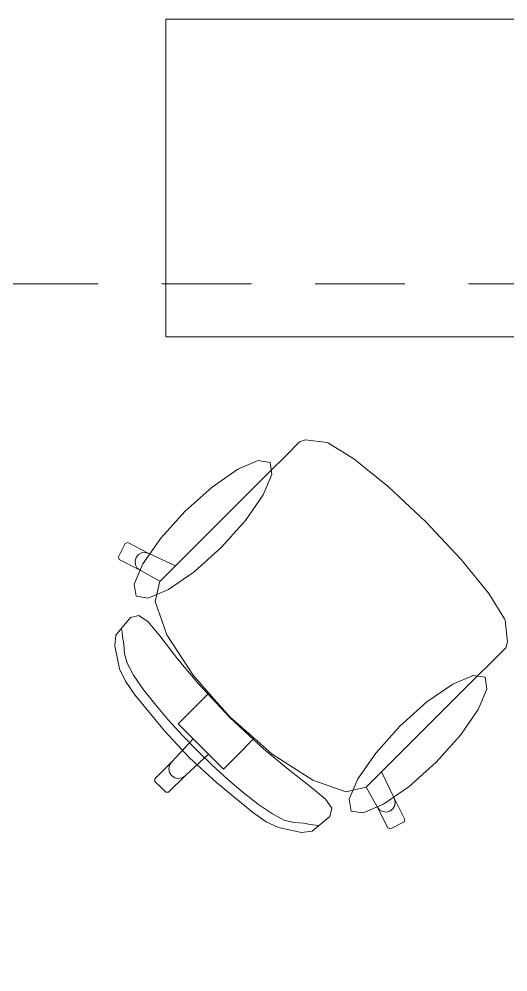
# Model space of a CAD drawing. Header units: inches. Extents: x -19 to 5698, y -728 to 92.
# Drawn here: x 118.739 to 119.507, y 15.817 to 17.317 of the extents above; entities that cross this region are included whole.
import ezdxf

# ---------------------------------------------------------------- set-up
doc = ezdxf.new("R2010")
doc.units = ezdxf.units.IN
doc.header["$MEASUREMENT"] = 0
doc.linetypes.add('Hidden Line', pattern=[0.195611, 0.141111, -0.0545])
doc.layers.add('08 _ STR _ EXT _ 09 Vigas', color=251, linetype='Continuous')
doc.layers.add('Interior - Mobiliario', color=7, linetype='Continuous')

msp = doc.modelspace()

# ---------------------------------------------------------------- linework, layer by layer
at = {"layer": '08 _ STR _ EXT _ 09 Vigas', "color": 251, "linetype": 'Hidden Line', "lineweight": 13, "true_color": 0x636466}
msp.add_line((116.07, 16.9), (122.57, 16.9), dxfattribs=at)
at = {"layer": 'Interior - Mobiliario', "color": 175, "linetype": 'Continuous', "lineweight": 13}
for p, q in [((119.1799, 16.6516), (119.158, 16.6297)), ((119.1892, 16.6545), (119.1799, 16.6516)), ((119.2232, 16.6505), (119.1892, 16.6545)), ((119.2253, 16.6496), (119.2232, 16.6505)), ((119.2653, 16.6247), (119.2253, 16.6496)), ((119.158, 16.6297), (119.1325, 16.6042)), ((119.319, 16.5811), (119.2653, 16.6247)), ((119.1325, 16.6042), (118.9846, 16.4563)), ((119.3198, 16.5804), (119.319, 16.5811)), ((119.3782, 16.5256), (119.3198, 16.5804)), ((119.3782, 16.5256), (119.433, 16.4673)), ((118.9057, 16.4916), (118.8949, 16.4702)), ((118.9098, 16.4929), (118.9057, 16.4916)), ((118.9429, 16.4759), (118.9098, 16.4929)), ((118.8949, 16.4702), (118.8962, 16.4661)), ((118.9263, 16.474), (118.9227, 16.4694)), ((118.9314, 16.4768), (118.9263, 16.474)), ((118.9372, 16.4775), (118.9314, 16.4768)), ((118.9429, 16.4759), (118.9372, 16.4775)), ((118.9846, 16.4563), (118.9429, 16.4759)), ((118.8962, 16.4661), (118.9293, 16.4492)), ((118.9227, 16.4694), (118.9211, 16.4638)), ((118.9211, 16.4638), (118.9218, 16.4579)), ((118.9218, 16.4579), (118.9247, 16.4528)), ((118.9604, 16.4321), (118.9846, 16.4563)), ((119.433, 16.4673), (119.4337, 16.4664)), ((119.4337, 16.4664), (119.4772, 16.4128)), ((118.9247, 16.4528), (118.9293, 16.4492)), ((118.9293, 16.4492), (118.9603, 16.4319)), ((118.9603, 16.4319), (118.9529, 16.3999)), ((118.9604, 16.4321), (118.9603, 16.4319)), ((119.4772, 16.4128), (119.5022, 16.3727)), ((118.9529, 16.3999), (118.9712, 16.3479)), ((118.9142, 16.3748), (118.8911, 16.3469)), ((118.9272, 16.3782), (118.9142, 16.3748)), ((118.9415, 16.3682), (118.9272, 16.3782)), ((118.9601, 16.3459), (118.9415, 16.3682)), ((119.5022, 16.3727), (119.5031, 16.3706)), ((119.5031, 16.3706), (119.507, 16.3367)), ((118.9007, 16.3522), (118.8999, 16.3567)), ((118.9015, 16.3442), (118.9007, 16.3522)), ((118.8911, 16.3469), (118.8892, 16.3302)), ((118.9035, 16.3334), (118.9015, 16.3442)), ((118.988, 16.3097), (118.9601, 16.3459)), ((118.9712, 16.3479), (119.0126, 16.2841)), ((119.507, 16.3367), (119.5042, 16.3274)), ((118.8892, 16.3302), (118.8969, 16.294)), ((118.9047, 16.318), (118.9035, 16.3334)), ((119.5042, 16.3274), (119.4822, 16.3054)), ((118.9086, 16.3033), (118.9047, 16.318)), ((119.0207, 16.2704), (118.988, 16.3097)), ((119.4822, 16.3054), (119.4567, 16.2799)), ((118.8969, 16.294), (118.9059, 16.2748)), ((118.9185, 16.2844), (118.9086, 16.3033)), ((118.9334, 16.2626), (118.9185, 16.2844)), ((119.0126, 16.2841), (119.0374, 16.256)), ((119.4567, 16.2799), (119.3089, 16.1321)), ((118.9059, 16.2748), (118.9208, 16.2531)), ((118.952, 16.2388), (118.9334, 16.2626)), ((119.0702, 16.2177), (119.0207, 16.2704)), ((118.9208, 16.2531), (118.9676, 16.1964)), ((119.0374, 16.256), (119.01, 16.2286)), ((119.0374, 16.256), (119.0707, 16.2181)), ((118.9731, 16.214), (118.952, 16.2388)), ((119.01, 16.2286), (118.9888, 16.2074)), ((119.0702, 16.2177), (119.123, 16.1682)), ((119.1085, 16.1848), (119.0707, 16.2181)), ((118.9957, 16.1894), (118.9731, 16.214)), ((118.9888, 16.2074), (119.0125, 16.1838)), ((118.9676, 16.1964), (119.0068, 16.1542)), ((119.0185, 16.1659), (118.9957, 16.1894)), ((119.0125, 16.1838), (118.9785, 16.1473)), ((119.0125, 16.1838), (119.0244, 16.1719)), ((119.0364, 16.1599), (119.0244, 16.1719)), ((119.1085, 16.1848), (119.0812, 16.1574)), ((119.1367, 16.16), (119.1085, 16.1848)), ((119.0364, 16.1599), (118.9998, 16.1259)), ((119.0185, 16.1659), (119.042, 16.1431)), ((119.06, 16.1363), (119.0364, 16.1599)), ((119.0812, 16.1574), (119.06, 16.1363)), ((119.123, 16.1682), (119.1623, 16.1355)), ((119.2005, 16.1187), (119.1367, 16.16)), ((118.9785, 16.1473), (118.9524, 16.1212)), ((118.9753, 16.1424), (118.9741, 16.1367)), ((118.9785, 16.1473), (118.9753, 16.1424)), ((119.049, 16.1151), (119.0068, 16.1542)), ((119.042, 16.1431), (119.0666, 16.1206)), ((118.9998, 16.1259), (118.9738, 16.0998)), ((118.9741, 16.1367), (118.9753, 16.1309)), ((118.9753, 16.1309), (118.9786, 16.126)), ((118.9835, 16.1228), (118.9786, 16.126)), ((118.9998, 16.1259), (118.995, 16.1227)), ((119.1623, 16.1355), (119.1985, 16.1075)), ((119.2846, 16.1078), (119.3089, 16.1321)), ((119.3089, 16.1321), (119.3284, 16.0903)), ((118.9524, 16.1212), (118.9524, 16.1169)), ((118.9524, 16.1169), (118.961, 16.1084)), ((118.9892, 16.1216), (118.9835, 16.1228)), ((118.995, 16.1227), (118.9892, 16.1216)), ((119.1057, 16.0683), (119.049, 16.1151)), ((119.0666, 16.1206), (119.0913, 16.0994)), ((119.2525, 16.1003), (119.2005, 16.1187)), ((118.9695, 16.0999), (118.961, 16.1084)), ((118.9738, 16.0998), (118.9695, 16.0999)), ((119.0913, 16.0994), (119.1151, 16.0808)), ((119.1985, 16.1075), (119.2207, 16.0889)), ((119.2844, 16.1078), (119.2525, 16.1003)), ((119.2846, 16.1078), (119.2844, 16.1078)), ((119.3017, 16.0768), (119.2844, 16.1078)), ((119.1151, 16.0808), (119.137, 16.066)), ((119.2207, 16.0889), (119.2308, 16.0746)), ((119.3284, 16.0903), (119.3301, 16.0846)), ((119.3284, 16.0903), (119.3454, 16.0572)), ((119.3301, 16.0846), (119.3294, 16.0788)), ((119.1274, 16.0534), (119.1057, 16.0683)), ((119.137, 16.066), (119.1558, 16.056)), ((119.2308, 16.0746), (119.2273, 16.0617)), ((119.3054, 16.0722), (119.3017, 16.0768)), ((119.3187, 16.0437), (119.3017, 16.0768)), ((119.3105, 16.0693), (119.3054, 16.0722)), ((119.3163, 16.0686), (119.3105, 16.0693)), ((119.322, 16.0701), (119.3163, 16.0686)), ((119.3266, 16.0737), (119.322, 16.0701)), ((119.3294, 16.0788), (119.3266, 16.0737)), ((119.1466, 16.0444), (119.1274, 16.0534)), ((119.1558, 16.056), (119.1706, 16.0521)), ((119.1706, 16.0521), (119.186, 16.051)), ((119.186, 16.051), (119.1967, 16.0489)), ((119.2273, 16.0617), (119.1995, 16.0385)), ((119.3441, 16.0532), (119.3228, 16.0423)), ((119.3454, 16.0572), (119.3441, 16.0532)), ((119.1827, 16.0366), (119.1466, 16.0444)), ((119.1995, 16.0385), (119.1827, 16.0366)), ((119.1967, 16.0489), (119.2048, 16.0481)), ((119.2048, 16.0481), (119.2093, 16.0473)), ((119.3228, 16.0423), (119.3187, 16.0437))]:
    msp.add_line(p, q, dxfattribs=at)
at = {"layer": 'Interior - Mobiliario', "color": 175, "linetype": 'Continuous', "lineweight": 13, "flags": 128}
for points in [[(120.2696, 17.317), (120.2696, 15.817), (119.6696, 15.817), (119.6696, 16.817), (118.9696, 16.817), (118.9696, 17.317)], [(118.9997, 16.5421), (118.9616, 16.4996), (118.9335, 16.4592), (118.9199, 16.4272), (118.9228, 16.4083), (118.9417, 16.4054), (118.9738, 16.419), (119.0142, 16.447), (119.0566, 16.4852), (119.0948, 16.5276), (119.1228, 16.568), (119.1364, 16.6001), (119.1335, 16.619), (119.1146, 16.6219), (119.0826, 16.6083), (119.0422, 16.5802)], [(119.3946, 16.1472), (119.3522, 16.109), (119.3118, 16.081), (119.2797, 16.0674), (119.2608, 16.0702), (119.2579, 16.0892), (119.2716, 16.1212), (119.2996, 16.1616), (119.3377, 16.2041), (119.3802, 16.2422), (119.4206, 16.2702), (119.4526, 16.2839), (119.4715, 16.281), (119.4744, 16.2621), (119.4608, 16.23), (119.4328, 16.1896)]]:
    msp.add_lwpolyline(points, close=True, dxfattribs=at)

doc.saveas('drawing.dxf')
